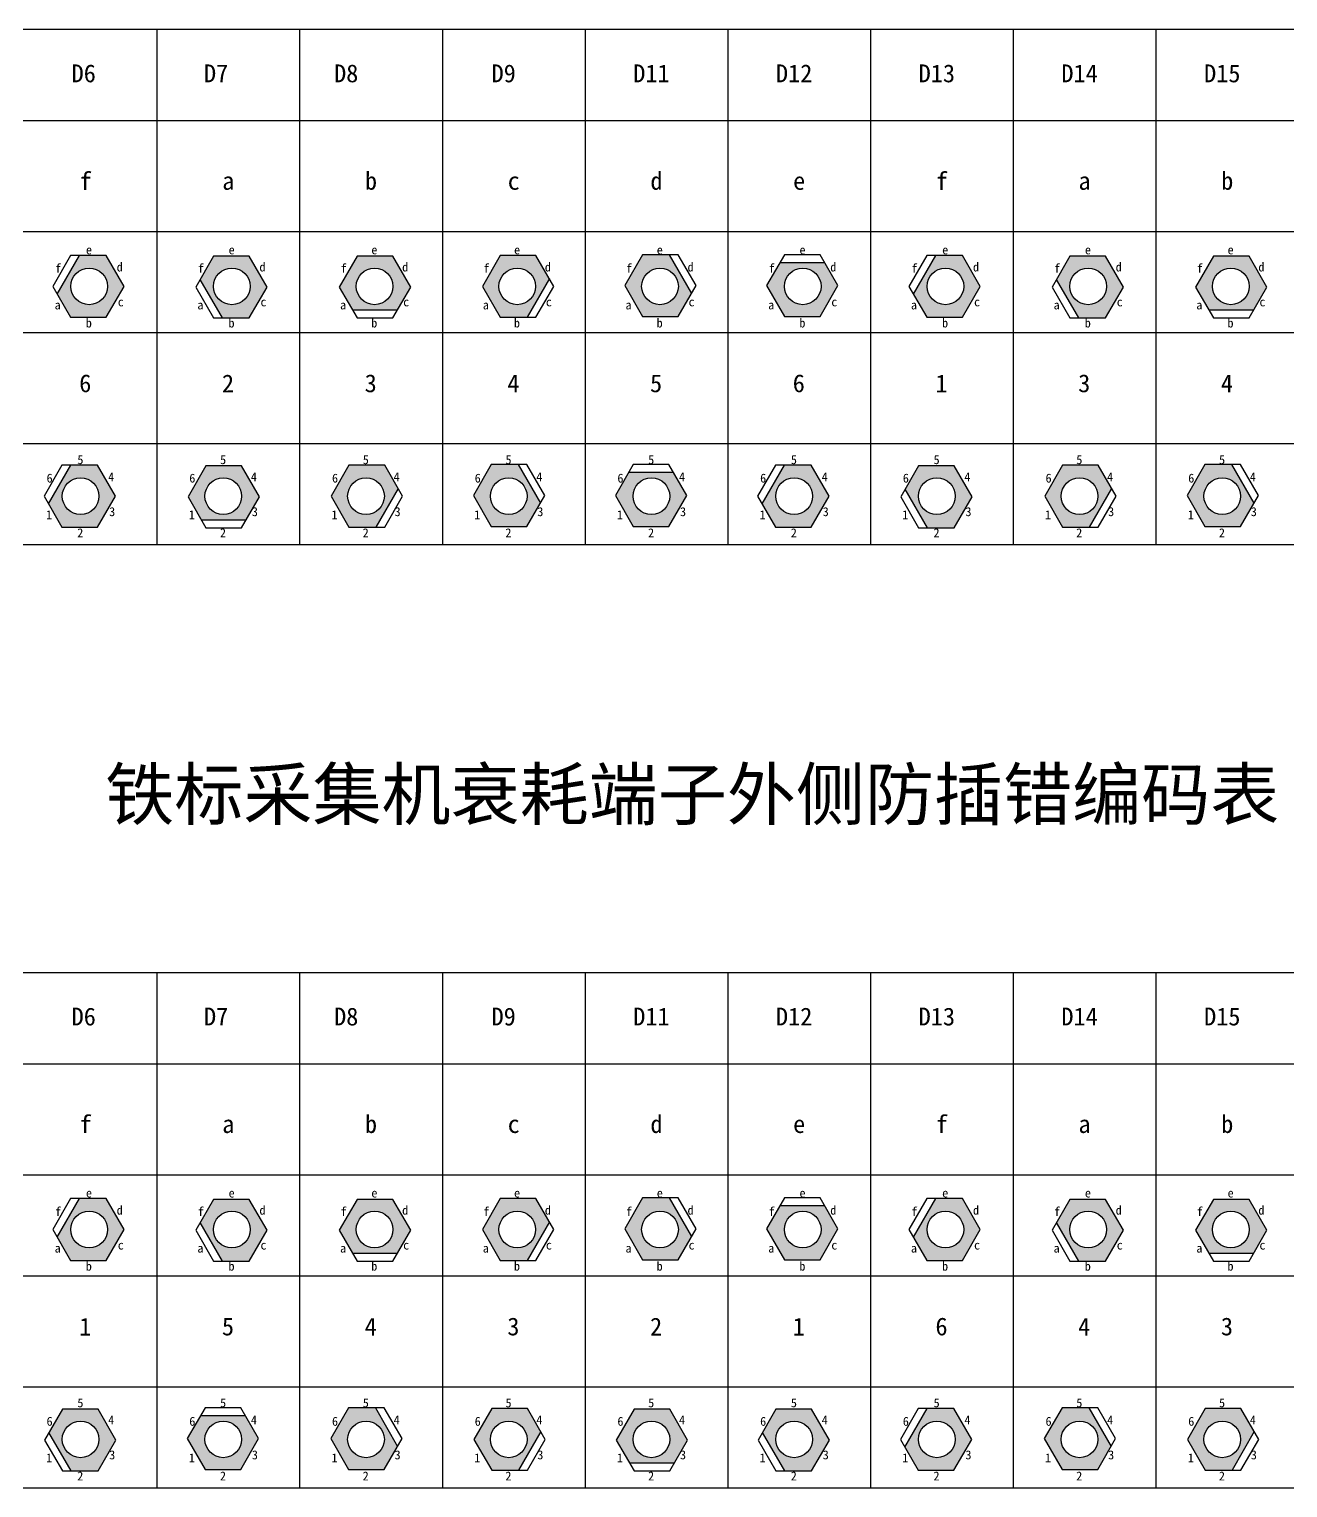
# Model space of a CAD drawing. Extents: x 13290 to 31124, y 5793 to 16373.
# Drawn here: x 16499 to 17245, y 6580 to 7445 of the extents above; entities that cross this region are included whole.
import ezdxf

# ---------------------------------------------------------------- set-up
doc = ezdxf.new("R2010")
doc.units = 0
doc.layers.get('0').update_dxf_attribs({"linetype": 'CONTINUOUS'})
doc.layers.add('用户自定义1', color=7, linetype='CONTINUOUS')
doc.styles.get("Standard").update_dxf_attribs({"font": 'simhei_0.ttf'})
doc.styles.add('黑', font='simhei_0.ttf')

msp = doc.modelspace()

# ---------------------------------------------------------------- hatches: boundary and pattern name
at = {"layer": '用户自定义1', "linetype": 'ByBlock'}
h = msp.add_hatch(color=256, dxfattribs=at)
h.paths.add_polyline_path([(16555.7, 7292.44), (16545.13, 7310.75), (16529.27, 7310.75), (16516.06, 7287.86), (16523.99, 7274.13), (16545.13, 7274.13)])
h.paths.add_polyline_path([(16524.17, 7292.44, -1), (16545.92, 7292.44, -1)], flags=16)
h = msp.add_hatch(color=256, dxfattribs=at)
h.paths.add_polyline_path([(16629.93, 7310.32), (16608.79, 7310.32), (16600.86, 7296.59), (16614.07, 7273.71), (16629.93, 7273.71), (16640.5, 7292.02)])
h.paths.add_polyline_path([(16630.48, 7292.44, -1), (16608.73, 7292.44, -1)], flags=16)
h = msp.add_hatch(color=256, dxfattribs=at)
h.paths.add_polyline_path([(16693.84, 7310.33), (16683.27, 7292.02), (16691.2, 7278.28), (16717.62, 7278.28), (16725.55, 7292.02), (16714.98, 7310.33)])
h.paths.add_polyline_path([(16709.6, 7301.85, -1), (16698.73, 7283.02, -1)], flags=16)
h = msp.add_hatch(color=256, dxfattribs=at)
h.paths.add_polyline_path([(16768.07, 7292.44), (16778.64, 7274.13), (16794.5, 7274.13), (16807.71, 7297.01), (16799.78, 7310.75), (16778.64, 7310.75)])
h.paths.add_polyline_path([(16799.6, 7292.44, -1), (16777.85, 7292.44, -1)], flags=16)
h = msp.add_hatch(color=256, dxfattribs=at)
h.paths.add_polyline_path([(16862.95, 7274.55), (16884.09, 7274.55), (16892.02, 7288.29), (16878.81, 7311.17), (16862.95, 7311.17), (16852.38, 7292.86)])
h.paths.add_polyline_path([(16862.41, 7292.44, -1), (16884.16, 7292.44, -1)], flags=16)
h = msp.add_hatch(color=256, dxfattribs=at)
h.paths.add_polyline_path([(16968.17, 7274.55), (16978.74, 7292.86), (16970.81, 7306.59), (16944.39, 7306.59), (16936.46, 7292.86), (16947.03, 7274.55)])
h.paths.add_polyline_path([(16946.97, 7292.44, -1), (16968.72, 7292.44, -1)], flags=16)
h = msp.add_hatch(color=256, dxfattribs=at)
h.paths.add_polyline_path([(17063.06, 7292.44), (17052.49, 7310.75), (17036.63, 7310.75), (17023.42, 7287.86), (17031.35, 7274.13), (17052.49, 7274.13)])
h.paths.add_polyline_path([(17031.53, 7292.44, -1), (17053.28, 7292.44, -1)], flags=16)
h = msp.add_hatch(color=256, dxfattribs=at)
h.paths.add_polyline_path([(17137.29, 7310.32), (17116.15, 7310.32), (17108.22, 7296.59), (17121.43, 7273.71), (17137.29, 7273.71), (17147.86, 7292.02)])
h.paths.add_polyline_path([(17137.83, 7292.44, -1), (17116.09, 7292.44, -1)], flags=16)
h = msp.add_hatch(color=256, dxfattribs=at)
h.paths.add_polyline_path([(17201.2, 7310.33), (17190.63, 7292.02), (17198.56, 7278.28), (17224.98, 7278.28), (17232.91, 7292.02), (17222.34, 7310.33)])
h.paths.add_polyline_path([(17216.96, 7301.85, -1), (17206.09, 7283.02, -1)], flags=16)
h = msp.add_hatch(color=256, dxfattribs=at)
h.paths.add_polyline_path([(16550.62, 7168.1), (16540.05, 7186.41), (16524.19, 7186.41), (16510.98, 7163.52), (16518.91, 7149.79), (16540.05, 7149.79)])
h.paths.add_polyline_path([(16519.09, 7168.1, -1), (16540.84, 7168.1, -1)], flags=16)
h = msp.add_hatch(color=256, dxfattribs=at)
h.paths.add_polyline_path([(16604.2, 7185.99), (16593.63, 7167.68), (16601.56, 7153.94), (16627.98, 7153.94), (16635.91, 7167.68), (16625.34, 7185.99)])
h.paths.add_polyline_path([(16625.4, 7168.1, -1), (16603.65, 7168.1, -1)], flags=16)
h = msp.add_hatch(color=256, dxfattribs=at)
h.paths.add_polyline_path([(16678.43, 7168.1), (16689, 7149.79), (16704.86, 7149.79), (16718.07, 7172.67), (16710.14, 7186.41), (16689, 7186.41)])
h.paths.add_polyline_path([(16709.96, 7168.1, -1), (16688.21, 7168.1, -1)], flags=16)
h = msp.add_hatch(color=256, dxfattribs=at)
h.paths.add_polyline_path([(16773.32, 7150.21), (16794.46, 7150.21), (16802.39, 7163.95), (16789.18, 7186.83), (16773.32, 7186.83), (16762.75, 7168.52)])
h.paths.add_polyline_path([(16772.77, 7168.1, -1), (16794.52, 7168.1, -1)], flags=16)
h = msp.add_hatch(color=256, dxfattribs=at)
h.paths.add_polyline_path([(16973.42, 7168.1), (16962.85, 7186.41), (16946.99, 7186.41), (16933.78, 7163.52), (16941.71, 7149.79), (16962.85, 7149.79)])
h.paths.add_polyline_path([(16941.89, 7168.1, -1), (16963.64, 7168.1, -1)], flags=16)
h = msp.add_hatch(color=256, dxfattribs=at)
h.paths.add_polyline_path([(17047.65, 7185.98), (17026.51, 7185.98), (17018.58, 7172.25), (17031.79, 7149.37), (17047.65, 7149.37), (17058.22, 7167.68)])
h.paths.add_polyline_path([(17048.2, 7168.1, -1), (17026.45, 7168.1, -1)], flags=16)
h = msp.add_hatch(color=256, dxfattribs=at)
h.paths.add_polyline_path([(17101.23, 7168.1), (17111.8, 7149.79), (17127.66, 7149.79), (17140.87, 7172.67), (17132.94, 7186.41), (17111.8, 7186.41)])
h.paths.add_polyline_path([(17132.76, 7168.1, -1), (17111.01, 7168.1, -1)], flags=16)
h = msp.add_hatch(color=256, dxfattribs=at)
h.paths.add_polyline_path([(17196.12, 7150.21), (17217.26, 7150.21), (17225.19, 7163.95), (17211.97, 7186.83), (17196.12, 7186.83), (17185.55, 7168.52)])
h.paths.add_polyline_path([(17195.57, 7168.1, -1), (17217.32, 7168.1, -1)], flags=16)
h = msp.add_hatch(color=256, dxfattribs=at)
h.paths.add_polyline_path([(16878.53, 7150.21), (16889.1, 7168.52), (16881.17, 7182.25), (16854.75, 7182.25), (16846.82, 7168.52), (16857.39, 7150.21)])
h.paths.add_polyline_path([(16857.33, 7168.1, -1), (16879.08, 7168.1, -1)], flags=16)
h = msp.add_hatch(color=256, dxfattribs=at)
h.paths.add_polyline_path([(16555.7, 6733.51), (16545.13, 6751.82), (16529.27, 6751.82), (16516.06, 6728.94), (16523.99, 6715.2), (16545.13, 6715.2)])
h.paths.add_polyline_path([(16524.17, 6733.51, -1), (16545.92, 6733.51, -1)], flags=16)
h = msp.add_hatch(color=256, dxfattribs=at)
h.paths.add_polyline_path([(16629.93, 6751.4), (16608.79, 6751.4), (16600.86, 6737.66), (16614.07, 6714.78), (16629.93, 6714.78), (16640.5, 6733.09)])
h.paths.add_polyline_path([(16630.48, 6733.51, -1), (16608.73, 6733.51, -1)], flags=16)
h = msp.add_hatch(color=256, dxfattribs=at)
h.paths.add_polyline_path([(16693.84, 6751.4), (16683.27, 6733.09), (16691.2, 6719.36), (16717.62, 6719.36), (16725.55, 6733.09), (16714.98, 6751.4)])
h.paths.add_polyline_path([(16709.6, 6742.93, -1), (16698.73, 6724.1, -1)], flags=16)
h = msp.add_hatch(color=256, dxfattribs=at)
h.paths.add_polyline_path([(16807.71, 6738.09), (16799.78, 6751.82), (16778.64, 6751.82), (16768.07, 6733.51), (16778.64, 6715.21), (16794.5, 6715.21)])
h.paths.add_polyline_path([(16799.6, 6733.51, 1), (16777.85, 6733.51, 1)], flags=16)
h = msp.add_hatch(color=256, dxfattribs=at)
h.paths.add_polyline_path([(16862.95, 6715.63), (16884.09, 6715.63), (16892.02, 6729.36), (16878.81, 6752.24), (16862.95, 6752.24), (16852.38, 6733.93)])
h.paths.add_polyline_path([(16862.41, 6733.51, -1), (16884.16, 6733.51, -1)], flags=16)
h = msp.add_hatch(color=256, dxfattribs=at)
h.paths.add_polyline_path([(17063.06, 6733.51), (17052.49, 6751.82), (17036.63, 6751.82), (17023.42, 6728.94), (17031.35, 6715.2), (17052.49, 6715.2)])
h.paths.add_polyline_path([(17031.53, 6733.51, -1), (17053.28, 6733.51, -1)], flags=16)
h = msp.add_hatch(color=256, dxfattribs=at)
h.paths.add_polyline_path([(17137.29, 6751.4), (17116.15, 6751.4), (17108.22, 6737.66), (17121.43, 6714.78), (17137.29, 6714.78), (17147.86, 6733.09)])
h.paths.add_polyline_path([(17137.83, 6733.51, -1), (17116.09, 6733.51, -1)], flags=16)
h = msp.add_hatch(color=256, dxfattribs=at)
h.paths.add_polyline_path([(17201.2, 6751.4), (17190.63, 6733.09), (17198.56, 6719.36), (17224.98, 6719.36), (17232.91, 6733.09), (17222.34, 6751.4)])
h.paths.add_polyline_path([(17216.96, 6742.93, -1), (17206.09, 6724.1, -1)], flags=16)
h = msp.add_hatch(color=256, dxfattribs=at)
h.paths.add_polyline_path([(16968.17, 6715.63), (16978.74, 6733.93), (16970.81, 6747.67), (16944.39, 6747.67), (16936.46, 6733.93), (16947.03, 6715.63)])
h.paths.add_polyline_path([(16946.97, 6733.51, -1), (16968.72, 6733.51, -1)], flags=16)
h = msp.add_hatch(color=256, dxfattribs=at)
h.paths.add_polyline_path([(16540.29, 6627.06), (16519.15, 6627.06), (16511.22, 6613.32), (16524.43, 6590.44), (16540.29, 6590.44), (16550.86, 6608.75)])
h.paths.add_polyline_path([(16540.84, 6609.17, -1), (16519.09, 6609.17, -1)], flags=16)
h = msp.add_hatch(color=256, dxfattribs=at)
h.paths.add_polyline_path([(16624.85, 6591.29), (16635.42, 6609.59), (16627.49, 6623.33), (16601.07, 6623.33), (16593.14, 6609.59), (16603.71, 6591.29)])
h.paths.add_polyline_path([(16603.65, 6609.17, -1), (16625.4, 6609.17, -1)], flags=16)
h = msp.add_hatch(color=256, dxfattribs=at)
h.paths.add_polyline_path([(16688.76, 6591.29), (16709.9, 6591.29), (16717.83, 6605.02), (16704.62, 6627.9), (16688.76, 6627.9), (16678.19, 6609.59)])
h.paths.add_polyline_path([(16688.21, 6609.17, -1), (16709.96, 6609.17, -1)], flags=16)
h = msp.add_hatch(color=256, dxfattribs=at)
h.paths.add_polyline_path([(16762.99, 6609.17), (16773.56, 6590.87), (16789.42, 6590.87), (16802.63, 6613.75), (16794.7, 6627.48), (16773.56, 6627.48)])
h.paths.add_polyline_path([(16794.52, 6609.17, -1), (16772.77, 6609.17, -1)], flags=16)
h = msp.add_hatch(color=256, dxfattribs=at)
h.paths.add_polyline_path([(16857.88, 6627.06), (16847.31, 6608.75), (16855.24, 6595.02), (16881.66, 6595.02), (16889.59, 6608.75), (16879.02, 6627.06)])
h.paths.add_polyline_path([(16879.08, 6609.17, -1), (16857.33, 6609.17, -1)], flags=16)
h = msp.add_hatch(color=256, dxfattribs=at)
h.paths.add_polyline_path([(16963.09, 6627.06), (16941.95, 6627.06), (16934.02, 6613.32), (16947.23, 6590.44), (16963.09, 6590.44), (16973.66, 6608.75)])
h.paths.add_polyline_path([(16963.64, 6609.17, -1), (16941.89, 6609.17, -1)], flags=16)
h = msp.add_hatch(color=256, dxfattribs=at)
h.paths.add_polyline_path([(17057.98, 6609.17), (17047.41, 6627.48), (17031.55, 6627.48), (17018.34, 6604.6), (17026.27, 6590.86), (17047.41, 6590.86)])
h.paths.add_polyline_path([(17026.45, 6609.17, -1), (17048.2, 6609.17, -1)], flags=16)
h = msp.add_hatch(color=256, dxfattribs=at)
h.paths.add_polyline_path([(17111.56, 6591.29), (17132.7, 6591.29), (17140.63, 6605.02), (17127.41, 6627.9), (17111.56, 6627.9), (17100.99, 6609.59)])
h.paths.add_polyline_path([(17111.01, 6609.17, -1), (17132.76, 6609.17, -1)], flags=16)
h = msp.add_hatch(color=256, dxfattribs=at)
h.paths.add_polyline_path([(17185.79, 6609.17), (17196.36, 6590.87), (17212.22, 6590.87), (17225.43, 6613.75), (17217.5, 6627.48), (17196.36, 6627.48)])
h.paths.add_polyline_path([(17217.32, 6609.17, -1), (17195.57, 6609.17, -1)], flags=16)

# ---------------------------------------------------------------- linework, layer by layer
for p, q in [((15983.3, 7444.84), (17589.93, 7444.84)), ((16575.21, 7444.84), (16575.21, 7139.37)), ((16659.77, 7444.84), (16659.77, 7139.37)), ((16744.33, 7444.84), (16744.33, 7139.37)), ((16828.89, 7444.84), (16828.89, 7139.37)), ((16913.45, 7444.84), (16913.45, 7139.37)), ((16998.01, 7444.84), (16998.01, 7139.37)), ((17082.57, 7444.84), (17082.57, 7139.37)), ((17167.13, 7444.84), (17167.13, 7139.37)), ((15983.3, 7390.65), (17589.93, 7390.65)), ((16067.86, 7324.91), (17589.93, 7324.91)), ((16516.06, 7287.86), (16529.27, 7310.75)), ((16878.81, 7311.17), (16892.02, 7288.29)), ((16944.39, 7306.59), (16970.81, 7306.59)), ((17023.42, 7287.86), (17036.63, 7310.75)), ((16614.07, 7273.71), (16600.86, 7296.59)), ((16807.71, 7297.01), (16794.5, 7274.13)), ((17121.43, 7273.71), (17108.22, 7296.59)), ((16717.62, 7278.28), (16691.2, 7278.28)), ((17224.98, 7278.28), (17198.56, 7278.28)), ((15983.3, 7265.01), (17589.93, 7265.01)), ((16067.86, 7199.27), (17589.93, 7199.27)), ((16510.98, 7163.52), (16524.19, 7186.41)), ((16789.18, 7186.83), (16802.39, 7163.95)), ((16933.78, 7163.52), (16946.99, 7186.41)), ((17211.97, 7186.83), (17225.19, 7163.95)), ((16854.75, 7182.25), (16881.17, 7182.25)), ((16718.07, 7172.67), (16704.86, 7149.79)), ((17031.79, 7149.37), (17018.58, 7172.25)), ((17140.87, 7172.67), (17127.66, 7149.79)), ((16627.98, 7153.94), (16601.56, 7153.94)), ((15983.3, 7139.37), (17589.93, 7139.37)), ((15983.3, 6885.91), (17589.93, 6885.91)), ((16575.21, 6885.91), (16575.21, 6580.44)), ((16659.77, 6885.91), (16659.77, 6580.44)), ((16744.33, 6885.91), (16744.33, 6580.44)), ((16828.89, 6885.91), (16828.89, 6580.44)), ((16913.45, 6885.91), (16913.45, 6580.44)), ((16998.01, 6885.91), (16998.01, 6580.44)), ((17082.57, 6885.91), (17082.57, 6580.44)), ((17167.13, 6885.91), (17167.13, 6580.44)), ((15983.3, 6831.73), (17589.93, 6831.73)), ((16067.86, 6765.98), (17589.93, 6765.98)), ((16516.06, 6728.94), (16529.27, 6751.82)), ((16878.81, 6752.24), (16892.02, 6729.36)), ((17023.42, 6728.94), (17036.63, 6751.82)), ((16944.39, 6747.67), (16970.81, 6747.67)), ((16614.07, 6714.78), (16600.86, 6737.66)), ((16807.71, 6738.09), (16794.5, 6715.21)), ((17121.43, 6714.78), (17108.22, 6737.66)), ((16717.62, 6719.36), (16691.2, 6719.36)), ((17224.98, 6719.36), (17198.56, 6719.36)), ((15983.3, 6706.09), (17589.93, 6706.09)), ((16067.86, 6640.34), (17589.93, 6640.34)), ((16601.07, 6623.33), (16627.49, 6623.33)), ((16704.62, 6627.9), (16717.83, 6605.02)), ((17018.34, 6604.6), (17031.55, 6627.48)), ((17127.41, 6627.9), (17140.63, 6605.02)), ((16524.43, 6590.44), (16511.22, 6613.32)), ((16802.63, 6613.75), (16789.42, 6590.87)), ((16947.23, 6590.44), (16934.02, 6613.32)), ((17225.43, 6613.75), (17212.22, 6590.87)), ((16881.66, 6595.02), (16855.24, 6595.02)), ((15983.3, 6580.44), (17589.93, 6580.44))]:
    msp.add_line(p, q, dxfattribs=at)
for points in [[(16545.13, 7310.75), (16523.99, 7310.75), (16513.42, 7292.44), (16523.99, 7274.13), (16545.13, 7274.13), (16555.7, 7292.44)], [(16608.79, 7310.32), (16598.22, 7292.02), (16608.79, 7273.71), (16629.93, 7273.71), (16640.5, 7292.02), (16629.93, 7310.32)], [(16683.27, 7292.02), (16693.84, 7273.71), (16714.98, 7273.71), (16725.55, 7292.02), (16714.98, 7310.33), (16693.84, 7310.33)], [(16778.64, 7274.13), (16799.78, 7274.13), (16810.35, 7292.44), (16799.78, 7310.75), (16778.64, 7310.75), (16768.07, 7292.44)], [(16884.09, 7274.55), (16894.66, 7292.86), (16884.09, 7311.17), (16862.95, 7311.17), (16852.38, 7292.86), (16862.95, 7274.55)], [(16978.74, 7292.86), (16968.17, 7311.17), (16947.03, 7311.17), (16936.46, 7292.86), (16947.03, 7274.55), (16968.17, 7274.55)], [(17052.49, 7310.75), (17031.35, 7310.75), (17020.78, 7292.44), (17031.35, 7274.13), (17052.49, 7274.13), (17063.06, 7292.44)], [(17116.15, 7310.32), (17105.58, 7292.02), (17116.15, 7273.71), (17137.29, 7273.71), (17147.86, 7292.02), (17137.29, 7310.32)], [(17190.63, 7292.02), (17201.2, 7273.71), (17222.34, 7273.71), (17232.91, 7292.02), (17222.34, 7310.33), (17201.2, 7310.33)], [(16540.05, 7186.41), (16518.91, 7186.41), (16508.34, 7168.1), (16518.91, 7149.79), (16540.05, 7149.79), (16550.62, 7168.1)], [(16593.63, 7167.68), (16604.2, 7149.37), (16625.34, 7149.37), (16635.91, 7167.68), (16625.34, 7185.99), (16604.2, 7185.99)], [(16689, 7149.79), (16710.14, 7149.79), (16720.71, 7168.1), (16710.14, 7186.41), (16689, 7186.41), (16678.43, 7168.1)], [(16794.46, 7150.21), (16805.03, 7168.52), (16794.46, 7186.83), (16773.32, 7186.83), (16762.75, 7168.52), (16773.32, 7150.21)], [(16889.1, 7168.52), (16878.53, 7186.83), (16857.39, 7186.83), (16846.82, 7168.52), (16857.39, 7150.21), (16878.53, 7150.21)], [(16962.85, 7186.41), (16941.71, 7186.41), (16931.14, 7168.1), (16941.71, 7149.79), (16962.85, 7149.79), (16973.42, 7168.1)], [(17026.51, 7185.98), (17015.94, 7167.68), (17026.51, 7149.37), (17047.65, 7149.37), (17058.22, 7167.68), (17047.65, 7185.98)], [(17111.8, 7149.79), (17132.94, 7149.79), (17143.51, 7168.1), (17132.94, 7186.41), (17111.8, 7186.41), (17101.23, 7168.1)], [(17217.26, 7150.21), (17227.83, 7168.52), (17217.26, 7186.83), (17196.12, 7186.83), (17185.55, 7168.52), (17196.12, 7150.21)], [(16545.13, 6751.82), (16523.99, 6751.82), (16513.42, 6733.51), (16523.99, 6715.2), (16545.13, 6715.2), (16555.7, 6733.51)], [(16608.79, 6751.4), (16598.22, 6733.09), (16608.79, 6714.78), (16629.93, 6714.78), (16640.5, 6733.09), (16629.93, 6751.4)], [(16683.27, 6733.09), (16693.84, 6714.78), (16714.98, 6714.78), (16725.55, 6733.09), (16714.98, 6751.4), (16693.84, 6751.4)], [(16778.64, 6715.21), (16799.78, 6715.21), (16810.35, 6733.51), (16799.78, 6751.82), (16778.64, 6751.82), (16768.07, 6733.51)], [(16884.09, 6715.63), (16894.66, 6733.93), (16884.09, 6752.24), (16862.95, 6752.24), (16852.38, 6733.93), (16862.95, 6715.63)], [(16978.74, 6733.93), (16968.17, 6752.24), (16947.03, 6752.24), (16936.46, 6733.93), (16947.03, 6715.63), (16968.17, 6715.63)], [(17052.49, 6751.82), (17031.35, 6751.82), (17020.78, 6733.51), (17031.35, 6715.2), (17052.49, 6715.2), (17063.06, 6733.51)], [(17116.15, 6751.4), (17105.58, 6733.09), (17116.15, 6714.78), (17137.29, 6714.78), (17147.86, 6733.09), (17137.29, 6751.4)], [(17190.63, 6733.09), (17201.2, 6714.78), (17222.34, 6714.78), (17232.91, 6733.09), (17222.34, 6751.4), (17201.2, 6751.4)], [(16519.15, 6627.06), (16508.58, 6608.75), (16519.15, 6590.44), (16540.29, 6590.44), (16550.86, 6608.75), (16540.29, 6627.06)], [(16635.42, 6609.59), (16624.85, 6627.9), (16603.71, 6627.9), (16593.14, 6609.59), (16603.71, 6591.29), (16624.85, 6591.29)], [(16709.9, 6591.29), (16720.47, 6609.59), (16709.9, 6627.9), (16688.76, 6627.9), (16678.19, 6609.59), (16688.76, 6591.29)], [(16773.56, 6590.87), (16794.7, 6590.87), (16805.27, 6609.17), (16794.7, 6627.48), (16773.56, 6627.48), (16762.99, 6609.17)], [(16847.31, 6608.75), (16857.88, 6590.44), (16879.02, 6590.44), (16889.59, 6608.75), (16879.02, 6627.06), (16857.88, 6627.06)], [(16941.95, 6627.06), (16931.38, 6608.75), (16941.95, 6590.44), (16963.09, 6590.44), (16973.66, 6608.75), (16963.09, 6627.06)], [(17047.41, 6627.48), (17026.27, 6627.48), (17015.7, 6609.17), (17026.27, 6590.86), (17047.41, 6590.86), (17057.98, 6609.17)], [(17132.7, 6591.29), (17143.27, 6609.59), (17132.7, 6627.9), (17111.56, 6627.9), (17100.99, 6609.59), (17111.56, 6591.29)], [(17196.36, 6590.87), (17217.5, 6590.87), (17228.07, 6609.17), (17217.5, 6627.48), (17196.36, 6627.48), (17185.79, 6609.17)]]:
    msp.add_lwpolyline(points, close=True, dxfattribs=at)
for centre in [(16535.04, 7292.44), (16619.6, 7292.44), (16704.16, 7292.44), (16788.72, 7292.44), (16873.28, 7292.44), (16957.84, 7292.44), (17042.4, 7292.44), (17126.96, 7292.44), (17211.52, 7292.44), (16529.97, 7168.1), (16614.52, 7168.1), (16699.08, 7168.1), (16783.64, 7168.1), (16868.2, 7168.1), (16952.76, 7168.1), (17037.32, 7168.1), (17121.88, 7168.1), (17206.44, 7168.1), (16535.04, 6733.51), (16619.6, 6733.51), (16704.16, 6733.51), (16788.72, 6733.51), (16873.28, 6733.51), (16957.84, 6733.51), (17042.4, 6733.51), (17126.96, 6733.51), (17211.52, 6733.51), (16529.97, 6609.17), (16614.52, 6609.17), (16699.08, 6609.17), (16783.64, 6609.17), (16868.2, 6609.17), (16952.76, 6609.17), (17037.32, 6609.17), (17121.88, 6609.17), (17206.44, 6609.17)]:
    msp.add_circle(centre, 10.87, dxfattribs=at)

# ---------------------------------------------------------------- texts
at = {"lineweight": -3, "insert": (16544.59, 7006.45), "char_height": 30, "width": 801.9608, "attachment_point": 1, "style": '黑'}
msp.add_mtext('{\\C0;铁标采集机衰耗端子外侧防插错编码表}', dxfattribs=at)
at = {"layer": '用户自定义1', "linetype": 'ByBlock'}
for s, insert, char_height, width, attachment_point in [('{\\fSimSun|b1|i0|c134|p2;D6}', (16524.64, 7423.94), 10.57, 8.8158, 1), ('{\\fSimSun|b1|i0|c134|p2;D7}', (16603.08, 7423.94), 10.57, 8.8158, 1), ('{\\fSimSun|b1|i0|c134|p2;D8}', (16680.16, 7423.94), 10.57, 8.8158, 1), ('{\\fSimSun|b1|i0|c134|p2;D9}', (16773.47, 7423.94), 10.57, 8.8158, 1), ('{\\fSimSun|b1|i0|c134|p2;D11}', (16857.42, 7423.94), 10.57, 5.5511, 1), ('{\\fSimSun|b1|i0|c134|p2;D12}', (16941.98, 7423.94), 10.57, 5.5511, 1), ('{\\fSimSun|b1|i0|c134|p2;D13}', (17026.54, 7423.94), 10.57, 5.5511, 1), ('{\\fSimSun|b1|i0|c134|p2;D14}', (17111.1, 7423.94), 10.57, 5.5511, 1), ('{\\fSimSun|b1|i0|c134|p2;D15}', (17195.66, 7423.94), 10.57, 5.5511, 1), ('{\\fSimSun|b0|i0|c134|p2;f}', (16532.93, 7354.86), 10.57, 84.5598, 5), ('{\\fSimSun|b0|i0|c134|p2;a}', (16617.49, 7354.86), 10.57, 84.5598, 5), ('{\\fSimSun|b0|i0|c134|p2;b}', (16702.05, 7354.86), 10.57, 84.5598, 5), ('{\\fSimSun|b0|i0|c134|p2;c}', (16786.61, 7354.86), 10.57, 84.5598, 5), ('{\\fSimSun|b0|i0|c134|p2;d}', (16871.17, 7354.86), 10.57, 84.5598, 5), ('{\\fSimSun|b0|i0|c134|p2;e}', (16955.73, 7354.86), 10.57, 84.5598, 5), ('{\\fSimSun|b0|i0|c134|p2;f}', (17040.29, 7354.86), 10.57, 84.5598, 5), ('{\\fSimSun|b0|i0|c134|p2;a}', (17124.85, 7354.86), 10.57, 84.5598, 5), ('{\\fSimSun|b0|i0|c134|p2;b}', (17209.41, 7354.86), 10.57, 84.5598, 5), ('{\\fSimSun|b1|i0|c134|p2;e}', (16533.12, 7316.71), 5.285, 4.4079, 1), ('{\\fSimSun|b1|i0|c134|p2;e}', (16617.68, 7316.71), 5.285, 4.4079, 1), ('{\\fSimSun|b1|i0|c134|p2;e}', (16702.24, 7316.71), 5.285, 4.4079, 1), ('{\\fSimSun|b1|i0|c134|p2;e}', (16786.8, 7316.71), 5.285, 4.4079, 1), ('{\\fSimSun|b1|i0|c134|p2;e}', (16871.36, 7316.71), 5.285, 4.4079, 1), ('{\\fSimSun|b1|i0|c134|p2;e}', (16955.92, 7316.71), 5.285, 4.4079, 1), ('{\\fSimSun|b1|i0|c134|p2;e}', (17040.48, 7316.71), 5.285, 4.4079, 1), ('{\\fSimSun|b1|i0|c134|p2;e}', (17125.04, 7316.71), 5.285, 4.4079, 1), ('{\\fSimSun|b1|i0|c134|p2;e}', (17209.6, 7316.71), 5.285, 4.4079, 1), ('{\\fSimSun|b1|i0|c134|p2;f}', (16514.88, 7305.78), 5.285, 4.4079, 1), ('{\\fSimSun|b1|i0|c134|p2;d}', (16551.36, 7306.54), 5.285, 4.4079, 1), ('{\\fSimSun|b1|i0|c134|p2;f}', (16599.44, 7305.78), 5.285, 4.4079, 1), ('{\\fSimSun|b1|i0|c134|p2;d}', (16635.92, 7306.54), 5.285, 4.4079, 1), ('{\\fSimSun|b1|i0|c134|p2;f}', (16684, 7305.78), 5.285, 4.4079, 1), ('{\\fSimSun|b1|i0|c134|p2;d}', (16720.48, 7306.54), 5.285, 4.4079, 1), ('{\\fSimSun|b1|i0|c134|p2;f}', (16768.56, 7305.78), 5.285, 4.4079, 1), ('{\\fSimSun|b1|i0|c134|p2;d}', (16805.04, 7306.54), 5.285, 4.4079, 1), ('{\\fSimSun|b1|i0|c134|p2;f}', (16853.12, 7305.78), 5.285, 4.4079, 1), ('{\\fSimSun|b1|i0|c134|p2;d}', (16889.6, 7306.54), 5.285, 4.4079, 1), ('{\\fSimSun|b1|i0|c134|p2;f}', (16937.68, 7305.78), 5.285, 4.4079, 1), ('{\\fSimSun|b1|i0|c134|p2;d}', (16974.16, 7306.54), 5.285, 4.4079, 1), ('{\\fSimSun|b1|i0|c134|p2;f}', (17022.24, 7305.78), 5.285, 4.4079, 1), ('{\\fSimSun|b1|i0|c134|p2;d}', (17058.72, 7306.54), 5.285, 4.4079, 1), ('{\\fSimSun|b1|i0|c134|p2;f}', (17106.8, 7305.78), 5.285, 4.4079, 1), ('{\\fSimSun|b1|i0|c134|p2;d}', (17143.28, 7306.54), 5.285, 4.4079, 1), ('{\\fSimSun|b1|i0|c134|p2;f}', (17191.36, 7305.78), 5.285, 4.4079, 1), ('{\\fSimSun|b1|i0|c134|p2;d}', (17227.84, 7306.54), 5.285, 4.4079, 1), ('{\\fSimSun|b1|i0|c0|p2;a}', (16514.58, 7284.06), 5.285, 4.4079, 1), ('{\\fSimSun|b1|i0|c134|p2;c}', (16551.97, 7285.88), 5.285, 4.4079, 1), ('{\\fSimSun|b1|i0|c0|p2;a}', (16599.14, 7284.06), 5.285, 4.4079, 1), ('{\\fSimSun|b1|i0|c134|p2;c}', (16636.53, 7285.88), 5.285, 4.4079, 1), ('{\\fSimSun|b1|i0|c0|p2;a}', (16683.7, 7284.06), 5.285, 4.4079, 1), ('{\\fSimSun|b1|i0|c134|p2;c}', (16721.09, 7285.88), 5.285, 4.4079, 1), ('{\\fSimSun|b1|i0|c0|p2;a}', (16768.26, 7284.06), 5.285, 4.4079, 1), ('{\\fSimSun|b1|i0|c134|p2;c}', (16805.65, 7285.88), 5.285, 4.4079, 1), ('{\\fSimSun|b1|i0|c0|p2;a}', (16852.82, 7284.06), 5.285, 4.4079, 1), ('{\\fSimSun|b1|i0|c134|p2;c}', (16890.21, 7285.88), 5.285, 4.4079, 1), ('{\\fSimSun|b1|i0|c0|p2;a}', (16937.38, 7284.06), 5.285, 4.4079, 1), ('{\\fSimSun|b1|i0|c134|p2;c}', (16974.77, 7285.88), 5.285, 4.4079, 1), ('{\\fSimSun|b1|i0|c0|p2;a}', (17021.94, 7284.06), 5.285, 4.4079, 1), ('{\\fSimSun|b1|i0|c134|p2;c}', (17059.33, 7285.88), 5.285, 4.4079, 1), ('{\\fSimSun|b1|i0|c0|p2;a}', (17106.5, 7284.06), 5.285, 4.4079, 1), ('{\\fSimSun|b1|i0|c134|p2;c}', (17143.89, 7285.88), 5.285, 4.4079, 1), ('{\\fSimSun|b1|i0|c0|p2;a}', (17191.06, 7284.06), 5.285, 4.4079, 1), ('{\\fSimSun|b1|i0|c134|p2;c}', (17228.45, 7285.88), 5.285, 4.4079, 1), ('{\\fSimSun|b1|i0|c134|p2;b}', (16533.05, 7273.36), 5.285, 4.4079, 1), ('{\\fSimSun|b1|i0|c134|p2;b}', (16617.61, 7273.36), 5.285, 4.4079, 1), ('{\\fSimSun|b1|i0|c134|p2;b}', (16702.17, 7273.36), 5.285, 4.4079, 1), ('{\\fSimSun|b1|i0|c134|p2;b}', (16786.73, 7273.36), 5.285, 4.4079, 1), ('{\\fSimSun|b1|i0|c134|p2;b}', (16871.29, 7273.36), 5.285, 4.4079, 1), ('{\\fSimSun|b1|i0|c134|p2;b}', (16955.85, 7273.36), 5.285, 4.4079, 1), ('{\\fSimSun|b1|i0|c134|p2;b}', (17040.41, 7273.36), 5.285, 4.4079, 1), ('{\\fSimSun|b1|i0|c134|p2;b}', (17124.97, 7273.36), 5.285, 4.4079, 1), ('{\\fSimSun|b1|i0|c134|p2;b}', (17209.53, 7273.36), 5.285, 4.4079, 1), ('{\\fSimSun|b0|i0|c134|p2;6}', (16532.73, 7234.91), 10.57, 84.5598, 5), ('{\\fSimSun|b0|i0|c134|p2;2}', (16617.29, 7234.91), 10.57, 84.5598, 5), ('{\\fSimSun|b0|i0|c134|p2;3}', (16701.85, 7234.91), 10.57, 84.5598, 5), ('{\\fSimSun|b0|i0|c134|p2;4}', (16786.41, 7234.91), 10.57, 84.5598, 5), ('{\\fSimSun|b0|i0|c134|p2;5}', (16870.97, 7234.91), 10.57, 84.5598, 5), ('{\\fSimSun|b0|i0|c134|p2;6}', (16955.53, 7234.91), 10.57, 84.5598, 5), ('{\\fSimSun|b0|i0|c134|p2;1}', (17040.09, 7234.91), 10.57, 84.5598, 5), ('{\\fSimSun|b0|i0|c134|p2;3}', (17124.65, 7234.91), 10.57, 84.5598, 5), ('{\\fSimSun|b0|i0|c134|p2;4}', (17209.21, 7234.91), 10.57, 84.5598, 5), ('{\\fSimSun|b1|i0|c134|p2;5}', (16528.05, 7192.37), 5.285, 4.4079, 1), ('{\\fSimSun|b1|i0|c134|p2;5}', (16612.61, 7192.37), 5.285, 4.4079, 1), ('{\\fSimSun|b1|i0|c134|p2;5}', (16697.17, 7192.37), 5.285, 4.4079, 1), ('{\\fSimSun|b1|i0|c134|p2;5}', (16781.73, 7192.37), 5.285, 4.4079, 1), ('{\\fSimSun|b1|i0|c134|p2;5}', (16866.28, 7192.37), 5.285, 4.4079, 1), ('{\\fSimSun|b1|i0|c134|p2;5}', (16950.84, 7192.37), 5.285, 4.4079, 1), ('{\\fSimSun|b1|i0|c134|p2;5}', (17035.4, 7192.37), 5.285, 4.4079, 1), ('{\\fSimSun|b1|i0|c134|p2;5}', (17119.96, 7192.37), 5.285, 4.4079, 1), ('{\\fSimSun|b1|i0|c134|p2;5}', (17204.52, 7192.37), 5.285, 4.4079, 1), ('{\\fSimSun|b1|i0|c134|p2;6}', (16509.81, 7181.44), 5.285, 4.4079, 1), ('{\\fSimSun|b1|i0|c134|p2;4}', (16546.29, 7182.2), 5.285, 4.4079, 1), ('{\\fSimSun|b1|i0|c134|p2;6}', (16594.37, 7181.44), 5.285, 4.4079, 1), ('{\\fSimSun|b1|i0|c134|p2;4}', (16630.85, 7182.2), 5.285, 4.4079, 1), ('{\\fSimSun|b1|i0|c134|p2;6}', (16678.93, 7181.44), 5.285, 4.4079, 1), ('{\\fSimSun|b1|i0|c134|p2;4}', (16715.41, 7182.2), 5.285, 4.4079, 1), ('{\\fSimSun|b1|i0|c134|p2;6}', (16763.49, 7181.44), 5.285, 4.4079, 1), ('{\\fSimSun|b1|i0|c134|p2;4}', (16799.96, 7182.2), 5.285, 4.4079, 1), ('{\\fSimSun|b1|i0|c134|p2;6}', (16848.05, 7181.44), 5.285, 4.4079, 1), ('{\\fSimSun|b1|i0|c134|p2;4}', (16884.52, 7182.2), 5.285, 4.4079, 1), ('{\\fSimSun|b1|i0|c134|p2;6}', (16932.61, 7181.44), 5.285, 4.4079, 1), ('{\\fSimSun|b1|i0|c134|p2;4}', (16969.08, 7182.2), 5.285, 4.4079, 1), ('{\\fSimSun|b1|i0|c134|p2;6}', (17017.16, 7181.44), 5.285, 4.4079, 1), ('{\\fSimSun|b1|i0|c134|p2;4}', (17053.64, 7182.2), 5.285, 4.4079, 1), ('{\\fSimSun|b1|i0|c134|p2;6}', (17101.72, 7181.44), 5.285, 4.4079, 1), ('{\\fSimSun|b1|i0|c134|p2;4}', (17138.2, 7182.2), 5.285, 4.4079, 1), ('{\\fSimSun|b1|i0|c134|p2;6}', (17186.28, 7181.44), 5.285, 4.4079, 1), ('{\\fSimSun|b1|i0|c134|p2;4}', (17222.76, 7182.2), 5.285, 4.4079, 1), ('{\\fSimSun|b1|i0|c134|p2;1}', (16509.5, 7159.72), 5.285, 4.4079, 1), ('{\\fSimSun|b1|i0|c134|p2;3}', (16546.89, 7161.54), 5.285, 4.4079, 1), ('{\\fSimSun|b1|i0|c134|p2;1}', (16594.06, 7159.72), 5.285, 4.4079, 1), ('{\\fSimSun|b1|i0|c134|p2;3}', (16631.45, 7161.54), 5.285, 4.4079, 1), ('{\\fSimSun|b1|i0|c134|p2;1}', (16678.62, 7159.72), 5.285, 4.4079, 1), ('{\\fSimSun|b1|i0|c134|p2;3}', (16716.01, 7161.54), 5.285, 4.4079, 1), ('{\\fSimSun|b1|i0|c134|p2;1}', (16763.18, 7159.72), 5.285, 4.4079, 1), ('{\\fSimSun|b1|i0|c134|p2;3}', (16800.57, 7161.54), 5.285, 4.4079, 1), ('{\\fSimSun|b1|i0|c134|p2;1}', (16847.74, 7159.72), 5.285, 4.4079, 1), ('{\\fSimSun|b1|i0|c134|p2;3}', (16885.13, 7161.54), 5.285, 4.4079, 1), ('{\\fSimSun|b1|i0|c134|p2;1}', (16932.3, 7159.72), 5.285, 4.4079, 1), ('{\\fSimSun|b1|i0|c134|p2;3}', (16969.69, 7161.54), 5.285, 4.4079, 1), ('{\\fSimSun|b1|i0|c134|p2;1}', (17016.86, 7159.72), 5.285, 4.4079, 1), ('{\\fSimSun|b1|i0|c134|p2;3}', (17054.25, 7161.54), 5.285, 4.4079, 1), ('{\\fSimSun|b1|i0|c134|p2;1}', (17101.42, 7159.72), 5.285, 4.4079, 1), ('{\\fSimSun|b1|i0|c134|p2;3}', (17138.81, 7161.54), 5.285, 4.4079, 1), ('{\\fSimSun|b1|i0|c134|p2;1}', (17185.98, 7159.72), 5.285, 4.4079, 1), ('{\\fSimSun|b1|i0|c134|p2;3}', (17223.37, 7161.54), 5.285, 4.4079, 1), ('{\\fSimSun|b1|i0|c134|p2;2}', (16527.97, 7149.02), 5.285, 4.4079, 1), ('{\\fSimSun|b1|i0|c134|p2;2}', (16612.53, 7149.02), 5.285, 4.4079, 1), ('{\\fSimSun|b1|i0|c134|p2;2}', (16697.09, 7149.02), 5.285, 4.4079, 1), ('{\\fSimSun|b1|i0|c134|p2;2}', (16781.65, 7149.02), 5.285, 4.4079, 1), ('{\\fSimSun|b1|i0|c134|p2;2}', (16866.21, 7149.02), 5.285, 4.4079, 1), ('{\\fSimSun|b1|i0|c134|p2;2}', (16950.77, 7149.02), 5.285, 4.4079, 1), ('{\\fSimSun|b1|i0|c134|p2;2}', (17035.33, 7149.02), 5.285, 4.4079, 1), ('{\\fSimSun|b1|i0|c134|p2;2}', (17119.89, 7149.02), 5.285, 4.4079, 1), ('{\\fSimSun|b1|i0|c134|p2;2}', (17204.45, 7149.02), 5.285, 4.4079, 1), ('{\\fSimSun|b1|i0|c134|p2;D6}', (16524.64, 6865.02), 10.57, 8.8158, 1), ('{\\fSimSun|b1|i0|c134|p2;D7}', (16603.08, 6865.02), 10.57, 8.8158, 1), ('{\\fSimSun|b1|i0|c134|p2;D8}', (16680.16, 6865.02), 10.57, 8.8158, 1), ('{\\fSimSun|b1|i0|c134|p2;D9}', (16773.47, 6865.02), 10.57, 8.8158, 1), ('{\\fSimSun|b1|i0|c134|p2;D11}', (16857.42, 6865.02), 10.57, 5.5511, 1), ('{\\fSimSun|b1|i0|c134|p2;D12}', (16941.98, 6865.02), 10.57, 5.5511, 1), ('{\\fSimSun|b1|i0|c134|p2;D13}', (17026.54, 6865.02), 10.57, 5.5511, 1), ('{\\fSimSun|b1|i0|c134|p2;D14}', (17111.1, 6865.02), 10.57, 5.5511, 1), ('{\\fSimSun|b1|i0|c134|p2;D15}', (17195.66, 6865.02), 10.57, 5.5511, 1), ('{\\fSimSun|b0|i0|c134|p2;f}', (16532.93, 6795.93), 10.57, 84.5598, 5), ('{\\fSimSun|b0|i0|c134|p2;a}', (16617.49, 6795.93), 10.57, 84.5598, 5), ('{\\fSimSun|b0|i0|c134|p2;b}', (16702.05, 6795.93), 10.57, 84.5598, 5), ('{\\fSimSun|b0|i0|c134|p2;c}', (16786.61, 6795.93), 10.57, 84.5598, 5), ('{\\fSimSun|b0|i0|c134|p2;d}', (16871.17, 6795.93), 10.57, 84.5598, 5), ('{\\fSimSun|b0|i0|c134|p2;e}', (16955.73, 6795.93), 10.57, 84.5598, 5), ('{\\fSimSun|b0|i0|c134|p2;f}', (17040.29, 6795.93), 10.57, 84.5598, 5), ('{\\fSimSun|b0|i0|c134|p2;a}', (17124.85, 6795.93), 10.57, 84.5598, 5), ('{\\fSimSun|b0|i0|c134|p2;b}', (17209.41, 6795.93), 10.57, 84.5598, 5), ('{\\fSimSun|b1|i0|c134|p2;e}', (16533.12, 6757.79), 5.285, 4.4079, 1), ('{\\fSimSun|b1|i0|c134|p2;e}', (16617.68, 6757.79), 5.285, 4.4079, 1), ('{\\fSimSun|b1|i0|c134|p2;e}', (16702.24, 6757.79), 5.285, 4.4079, 1), ('{\\fSimSun|b1|i0|c134|p2;e}', (16786.8, 6757.79), 5.285, 4.4079, 1), ('{\\fSimSun|b1|i0|c134|p2;e}', (16871.36, 6757.79), 5.285, 4.4079, 1), ('{\\fSimSun|b1|i0|c134|p2;e}', (16955.92, 6757.79), 5.285, 4.4079, 1), ('{\\fSimSun|b1|i0|c134|p2;e}', (17040.48, 6757.79), 5.285, 4.4079, 1), ('{\\fSimSun|b1|i0|c134|p2;e}', (17125.04, 6757.79), 5.285, 4.4079, 1), ('{\\fSimSun|b1|i0|c134|p2;e}', (17209.6, 6757.79), 5.285, 4.4079, 1), ('{\\fSimSun|b1|i0|c134|p2;f}', (16514.88, 6746.85), 5.285, 4.4079, 1), ('{\\fSimSun|b1|i0|c134|p2;d}', (16551.36, 6747.61), 5.285, 4.4079, 1), ('{\\fSimSun|b1|i0|c134|p2;f}', (16599.44, 6746.85), 5.285, 4.4079, 1), ('{\\fSimSun|b1|i0|c134|p2;d}', (16635.92, 6747.61), 5.285, 4.4079, 1), ('{\\fSimSun|b1|i0|c134|p2;f}', (16684, 6746.85), 5.285, 4.4079, 1), ('{\\fSimSun|b1|i0|c134|p2;d}', (16720.48, 6747.61), 5.285, 4.4079, 1), ('{\\fSimSun|b1|i0|c134|p2;f}', (16768.56, 6746.85), 5.285, 4.4079, 1), ('{\\fSimSun|b1|i0|c134|p2;d}', (16805.04, 6747.61), 5.285, 4.4079, 1), ('{\\fSimSun|b1|i0|c134|p2;f}', (16853.12, 6746.85), 5.285, 4.4079, 1), ('{\\fSimSun|b1|i0|c134|p2;d}', (16889.6, 6747.61), 5.285, 4.4079, 1), ('{\\fSimSun|b1|i0|c134|p2;f}', (16937.68, 6746.85), 5.285, 4.4079, 1), ('{\\fSimSun|b1|i0|c134|p2;d}', (16974.16, 6747.61), 5.285, 4.4079, 1), ('{\\fSimSun|b1|i0|c134|p2;f}', (17022.24, 6746.85), 5.285, 4.4079, 1), ('{\\fSimSun|b1|i0|c134|p2;d}', (17058.72, 6747.61), 5.285, 4.4079, 1), ('{\\fSimSun|b1|i0|c134|p2;f}', (17106.8, 6746.85), 5.285, 4.4079, 1), ('{\\fSimSun|b1|i0|c134|p2;d}', (17143.28, 6747.61), 5.285, 4.4079, 1), ('{\\fSimSun|b1|i0|c134|p2;f}', (17191.36, 6746.85), 5.285, 4.4079, 1), ('{\\fSimSun|b1|i0|c134|p2;d}', (17227.84, 6747.61), 5.285, 4.4079, 1), ('{\\fSimSun|b1|i0|c134|p2;c}', (16551.97, 6726.95), 5.285, 4.4079, 1), ('{\\fSimSun|b1|i0|c134|p2;c}', (16636.53, 6726.95), 5.285, 4.4079, 1), ('{\\fSimSun|b1|i0|c134|p2;c}', (16721.09, 6726.95), 5.285, 4.4079, 1), ('{\\fSimSun|b1|i0|c134|p2;c}', (16805.65, 6726.95), 5.285, 4.4079, 1), ('{\\fSimSun|b1|i0|c134|p2;c}', (16890.21, 6726.95), 5.285, 4.4079, 1), ('{\\fSimSun|b1|i0|c134|p2;c}', (16974.77, 6726.95), 5.285, 4.4079, 1), ('{\\fSimSun|b1|i0|c134|p2;c}', (17059.33, 6726.95), 5.285, 4.4079, 1), ('{\\fSimSun|b1|i0|c134|p2;c}', (17143.89, 6726.95), 5.285, 4.4079, 1), ('{\\fSimSun|b1|i0|c134|p2;c}', (17228.45, 6726.95), 5.285, 4.4079, 1), ('{\\fSimSun|b1|i0|c0|p2;a}', (16514.58, 6725.13), 5.285, 4.4079, 1), ('{\\fSimSun|b1|i0|c0|p2;a}', (16599.14, 6725.13), 5.285, 4.4079, 1), ('{\\fSimSun|b1|i0|c0|p2;a}', (16683.7, 6725.13), 5.285, 4.4079, 1), ('{\\fSimSun|b1|i0|c0|p2;a}', (16768.26, 6725.13), 5.285, 4.4079, 1), ('{\\fSimSun|b1|i0|c0|p2;a}', (16852.82, 6725.13), 5.285, 4.4079, 1), ('{\\fSimSun|b1|i0|c0|p2;a}', (16937.38, 6725.13), 5.285, 4.4079, 1), ('{\\fSimSun|b1|i0|c0|p2;a}', (17021.94, 6725.13), 5.285, 4.4079, 1), ('{\\fSimSun|b1|i0|c0|p2;a}', (17106.5, 6725.13), 5.285, 4.4079, 1), ('{\\fSimSun|b1|i0|c0|p2;a}', (17191.06, 6725.13), 5.285, 4.4079, 1), ('{\\fSimSun|b1|i0|c134|p2;b}', (16533.05, 6714.43), 5.285, 4.4079, 1), ('{\\fSimSun|b1|i0|c134|p2;b}', (16617.61, 6714.43), 5.285, 4.4079, 1), ('{\\fSimSun|b1|i0|c134|p2;b}', (16702.17, 6714.43), 5.285, 4.4079, 1), ('{\\fSimSun|b1|i0|c134|p2;b}', (16786.73, 6714.43), 5.285, 4.4079, 1), ('{\\fSimSun|b1|i0|c134|p2;b}', (16871.29, 6714.43), 5.285, 4.4079, 1), ('{\\fSimSun|b1|i0|c134|p2;b}', (16955.85, 6714.43), 5.285, 4.4079, 1), ('{\\fSimSun|b1|i0|c134|p2;b}', (17040.41, 6714.43), 5.285, 4.4079, 1), ('{\\fSimSun|b1|i0|c134|p2;b}', (17124.97, 6714.43), 5.285, 4.4079, 1), ('{\\fSimSun|b1|i0|c134|p2;b}', (17209.53, 6714.43), 5.285, 4.4079, 1), ('{\\fSimSun|b0|i0|c134|p2;1}', (16532.73, 6675.98), 10.57, 84.5598, 5), ('{\\fSimSun|b0|i0|c134|p2;5}', (16617.29, 6675.98), 10.57, 84.5598, 5), ('{\\fSimSun|b0|i0|c134|p2;4}', (16701.85, 6675.98), 10.57, 84.5598, 5), ('{\\fSimSun|b0|i0|c134|p2;3}', (16786.41, 6675.98), 10.57, 84.5598, 5), ('{\\fSimSun|b0|i0|c134|p2;2}', (16870.97, 6675.98), 10.57, 84.5598, 5), ('{\\fSimSun|b0|i0|c134|p2;1}', (16955.53, 6675.98), 10.57, 84.5598, 5), ('{\\fSimSun|b0|i0|c134|p2;6}', (17040.09, 6675.98), 10.57, 84.5598, 5), ('{\\fSimSun|b0|i0|c134|p2;4}', (17124.65, 6675.98), 10.57, 84.5598, 5), ('{\\fSimSun|b0|i0|c134|p2;3}', (17209.21, 6675.98), 10.57, 84.5598, 5), ('{\\fSimSun|b1|i0|c134|p2;5}', (16528.05, 6633.45), 5.285, 4.4079, 1), ('{\\fSimSun|b1|i0|c134|p2;5}', (16612.61, 6633.45), 5.285, 4.4079, 1), ('{\\fSimSun|b1|i0|c134|p2;5}', (16697.17, 6633.45), 5.285, 4.4079, 1), ('{\\fSimSun|b1|i0|c134|p2;5}', (16781.73, 6633.45), 5.285, 4.4079, 1), ('{\\fSimSun|b1|i0|c134|p2;5}', (16866.28, 6633.45), 5.285, 4.4079, 1), ('{\\fSimSun|b1|i0|c134|p2;5}', (16950.84, 6633.45), 5.285, 4.4079, 1), ('{\\fSimSun|b1|i0|c134|p2;5}', (17035.4, 6633.45), 5.285, 4.4079, 1), ('{\\fSimSun|b1|i0|c134|p2;5}', (17119.96, 6633.45), 5.285, 4.4079, 1), ('{\\fSimSun|b1|i0|c134|p2;5}', (17204.52, 6633.45), 5.285, 4.4079, 1), ('{\\fSimSun|b1|i0|c134|p2;6}', (16509.81, 6622.51), 5.285, 4.4079, 1), ('{\\fSimSun|b1|i0|c134|p2;4}', (16546.29, 6623.27), 5.285, 4.4079, 1), ('{\\fSimSun|b1|i0|c134|p2;6}', (16594.37, 6622.51), 5.285, 4.4079, 1), ('{\\fSimSun|b1|i0|c134|p2;4}', (16630.85, 6623.27), 5.285, 4.4079, 1), ('{\\fSimSun|b1|i0|c134|p2;6}', (16678.93, 6622.51), 5.285, 4.4079, 1), ('{\\fSimSun|b1|i0|c134|p2;4}', (16715.41, 6623.27), 5.285, 4.4079, 1), ('{\\fSimSun|b1|i0|c134|p2;6}', (16763.49, 6622.51), 5.285, 4.4079, 1), ('{\\fSimSun|b1|i0|c134|p2;4}', (16799.96, 6623.27), 5.285, 4.4079, 1), ('{\\fSimSun|b1|i0|c134|p2;6}', (16848.05, 6622.51), 5.285, 4.4079, 1), ('{\\fSimSun|b1|i0|c134|p2;4}', (16884.52, 6623.27), 5.285, 4.4079, 1), ('{\\fSimSun|b1|i0|c134|p2;6}', (16932.61, 6622.51), 5.285, 4.4079, 1), ('{\\fSimSun|b1|i0|c134|p2;4}', (16969.08, 6623.27), 5.285, 4.4079, 1), ('{\\fSimSun|b1|i0|c134|p2;6}', (17017.16, 6622.51), 5.285, 4.4079, 1), ('{\\fSimSun|b1|i0|c134|p2;4}', (17053.64, 6623.27), 5.285, 4.4079, 1), ('{\\fSimSun|b1|i0|c134|p2;6}', (17101.72, 6622.51), 5.285, 4.4079, 1), ('{\\fSimSun|b1|i0|c134|p2;4}', (17138.2, 6623.27), 5.285, 4.4079, 1), ('{\\fSimSun|b1|i0|c134|p2;6}', (17186.28, 6622.51), 5.285, 4.4079, 1), ('{\\fSimSun|b1|i0|c134|p2;4}', (17222.76, 6623.27), 5.285, 4.4079, 1), ('{\\fSimSun|b1|i0|c134|p2;1}', (16509.5, 6600.79), 5.285, 4.4079, 1), ('{\\fSimSun|b1|i0|c134|p2;3}', (16546.89, 6602.61), 5.285, 4.4079, 1), ('{\\fSimSun|b1|i0|c134|p2;1}', (16594.06, 6600.79), 5.285, 4.4079, 1), ('{\\fSimSun|b1|i0|c134|p2;3}', (16631.45, 6602.61), 5.285, 4.4079, 1), ('{\\fSimSun|b1|i0|c134|p2;1}', (16678.62, 6600.79), 5.285, 4.4079, 1), ('{\\fSimSun|b1|i0|c134|p2;3}', (16716.01, 6602.61), 5.285, 4.4079, 1), ('{\\fSimSun|b1|i0|c134|p2;1}', (16763.18, 6600.79), 5.285, 4.4079, 1), ('{\\fSimSun|b1|i0|c134|p2;3}', (16800.57, 6602.61), 5.285, 4.4079, 1), ('{\\fSimSun|b1|i0|c134|p2;1}', (16847.74, 6600.79), 5.285, 4.4079, 1), ('{\\fSimSun|b1|i0|c134|p2;3}', (16885.13, 6602.61), 5.285, 4.4079, 1), ('{\\fSimSun|b1|i0|c134|p2;1}', (16932.3, 6600.79), 5.285, 4.4079, 1), ('{\\fSimSun|b1|i0|c134|p2;3}', (16969.69, 6602.61), 5.285, 4.4079, 1), ('{\\fSimSun|b1|i0|c134|p2;1}', (17016.86, 6600.79), 5.285, 4.4079, 1), ('{\\fSimSun|b1|i0|c134|p2;3}', (17054.25, 6602.61), 5.285, 4.4079, 1), ('{\\fSimSun|b1|i0|c134|p2;1}', (17101.42, 6600.79), 5.285, 4.4079, 1), ('{\\fSimSun|b1|i0|c134|p2;3}', (17138.81, 6602.61), 5.285, 4.4079, 1), ('{\\fSimSun|b1|i0|c134|p2;1}', (17185.98, 6600.79), 5.285, 4.4079, 1), ('{\\fSimSun|b1|i0|c134|p2;3}', (17223.37, 6602.61), 5.285, 4.4079, 1), ('{\\fSimSun|b1|i0|c134|p2;2}', (16527.97, 6590.09), 5.285, 4.4079, 1), ('{\\fSimSun|b1|i0|c134|p2;2}', (16612.53, 6590.09), 5.285, 4.4079, 1), ('{\\fSimSun|b1|i0|c134|p2;2}', (16697.09, 6590.09), 5.285, 4.4079, 1), ('{\\fSimSun|b1|i0|c134|p2;2}', (16781.65, 6590.09), 5.285, 4.4079, 1), ('{\\fSimSun|b1|i0|c134|p2;2}', (16866.21, 6590.09), 5.285, 4.4079, 1), ('{\\fSimSun|b1|i0|c134|p2;2}', (16950.77, 6590.09), 5.285, 4.4079, 1), ('{\\fSimSun|b1|i0|c134|p2;2}', (17035.33, 6590.09), 5.285, 4.4079, 1), ('{\\fSimSun|b1|i0|c134|p2;2}', (17119.89, 6590.09), 5.285, 4.4079, 1), ('{\\fSimSun|b1|i0|c134|p2;2}', (17204.45, 6590.09), 5.285, 4.4079, 1)]:
    msp.add_mtext(s, dxfattribs=dict(at, insert=insert, char_height=char_height, width=width, attachment_point=attachment_point))

doc.saveas('drawing.dxf')
